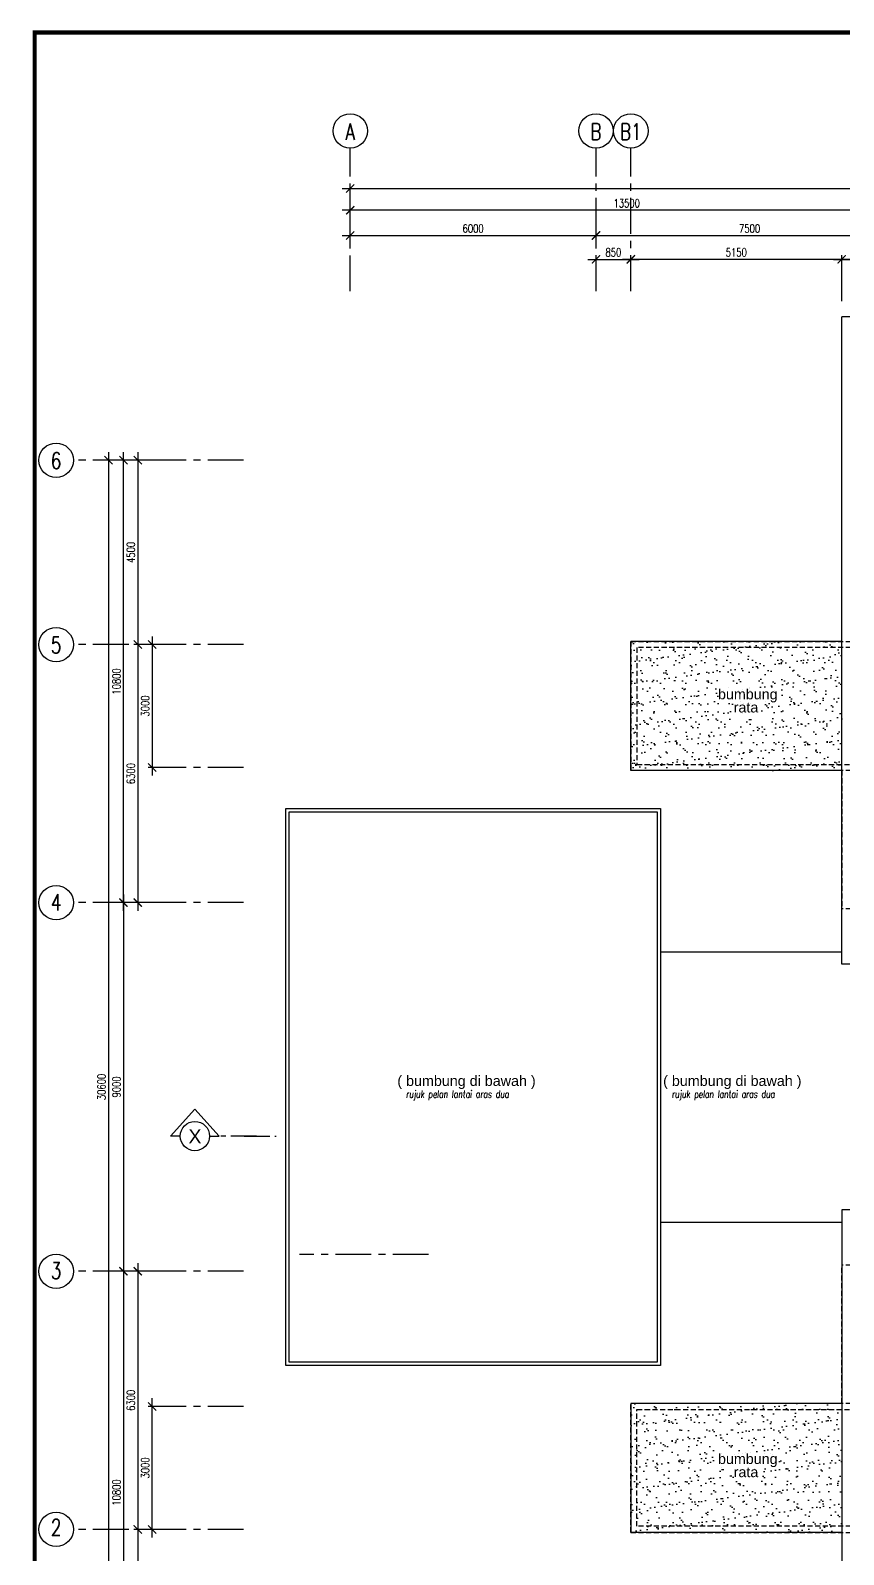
# Model space of a CAD drawing. Header units: inches. Extents: x -34 to 79566, y -40 to 56060.
# Drawn here: x -34 to 19816, y 18854 to 56060 of the extents above; entities that cross this region are included whole.
import ezdxf
from ezdxf.enums import TextEntityAlignment as Align

# ---------------------------------------------------------------- set-up
doc = ezdxf.new("R2010")
doc.units = ezdxf.units.IN
doc.header["$MEASUREMENT"] = 0
doc.linetypes.add('CENTER', pattern=[2, 1.25, -0.25, 0.25, -0.25])
doc.linetypes.add('HIDDEN', pattern=[0.375, 0.25, -0.125])
for name, color, linetype in [('A-BUBLE', 8, 'Continuous'), ('A-BUBLETEXT', 7, 'Continuous'), ('A-DIM100', 4, 'Continuous'), ('A-FLR SYM', 13, 'Continuous'), ('A-HATCH', 8, 'Continuous'), ('A-PITCH', 9, 'Continuous'), ('A-RFLINE', 3, 'Continuous'), ('A-SECLINE', 3, 'CENTER'), ('A-WALL BELOW', 4, 'HIDDEN'), ('Grid', 8, 'CENTER')]:
    doc.layers.add(name, color=color, linetype=linetype)
doc.styles.add('ARIAL-SPEC', font='arial.ttf', dxfattribs={"height": 200})
doc.styles.add('ROMANS', font='romans.shx', dxfattribs={"width": 0.75, "height": 200})
doc.styles.add('STYLE2', font='romans.shx', dxfattribs={"width": 0.75, "height": 1000})
doc.dimstyles.new('DIM 100', dxfattribs={"dimtxt": 200, "dimasz": 200, "dimexe": 100, "dimexo": 70, "dimgap": 70, "dimtad": 1, "dimtoh": 1, "dimdec": 0, "dimzin": 0, "dimdsep": 46, "dimtxsty": 'ROMANS', "dimblk": 'ARCHTICK', "dimcen": 0.09, "dimdle": 200, "dimclrd": 4, "dimclre": 4, "dimclrt": 2, "dimadec": 0, "dimazin": 0, "dimtfac": 1, "dimtdec": 0, "dimtmove": 1, "dimatfit": 3, "dimfxl": 1, "dimtzin": 0, "dimarcsym": 0})
pattern_1 = [(37.5, (3505.05, -334174.2), (-12.59867, 385.36475), [0, -304, 0, -340, 0, -325]), (7.5, (3505.05, -334174.2), (353.95534, 564.4292), [0, -164, 0, -274, 0, -105]), (327.5, (3259.05, -334174.2), (622.82837, 1.1318), [0, -100, 0, -360, 0, -470]), (317.5, (3259.05, -334174.2), (601.2253, 175.5351), [0, -50, 0, -236, 0, -270])]

# ---------------------------------------------------------------- blocks, each defined once
blk = doc.blocks.new('_ArchTick')
at = {"color": 0, "linetype": 'ByBlock', "const_width": 0.15}
blk.add_lwpolyline([(-0.5, -0.5), (0.5, 0.5)], dxfattribs=at)
blk = doc.blocks.new('*D52')
at = {"layer": 'A-DIM100', "color": 4, "lineweight": -2, "transparency": 16777216}
for p, q in [((7573, 52201), (64073, 52201)), ((7773, 51884), (7773, 52301)), ((63873, 51884), (63873, 52301))]:
    blk.add_line(p, q, dxfattribs=at)
at = {"layer": 'DEFPOINTS', "color": 0, "transparency": 16777216}
for p in [(63873, 52201), (7773, 51814), (63873, 51814)]:
    blk.add_point(p, dxfattribs=at)
at = {"layer": 'A-DIM100', "color": 4, "lineweight": -2, "transparency": 16777216, "xscale": 200, "yscale": 200, "zscale": 200, "rotation": 180}
blk.add_blockref('_ArchTick', (7773, 52201), dxfattribs=at)
at = {"layer": 'A-DIM100', "color": 4, "lineweight": -2, "transparency": 16777216, "xscale": 200, "yscale": 200, "zscale": 200}
blk.add_blockref('_ArchTick', (63873, 52201), dxfattribs=at)
at = {"layer": 'A-DIM100', "color": 2, "transparency": 16777216, "insert": (35823, 52371), "char_height": 200, "attachment_point": 5, "style": 'ROMANS'}
blk.add_mtext('56100', dxfattribs=at)
blk = doc.blocks.new('*D54')
at = {"layer": 'A-DIM100', "color": 4, "lineweight": -2, "transparency": 16777216}
for p, q in [((13573, 51055), (21473, 51055)), ((13773, 50738), (13773, 51155)), ((21273, 50738), (21273, 51155))]:
    blk.add_line(p, q, dxfattribs=at)
at = {"layer": 'DEFPOINTS', "color": 0, "transparency": 16777216}
for p in [(21273, 51055), (13773, 50668), (21273, 50668)]:
    blk.add_point(p, dxfattribs=at)
at = {"layer": 'A-DIM100', "color": 4, "lineweight": -2, "transparency": 16777216, "xscale": 200, "yscale": 200, "zscale": 200, "rotation": 180}
blk.add_blockref('_ArchTick', (13773, 51055), dxfattribs=at)
at = {"layer": 'A-DIM100', "color": 4, "lineweight": -2, "transparency": 16777216, "xscale": 200, "yscale": 200, "zscale": 200}
blk.add_blockref('_ArchTick', (21273, 51055), dxfattribs=at)
at = {"layer": 'A-DIM100', "color": 2, "transparency": 16777216, "insert": (17523, 51225), "char_height": 200, "attachment_point": 5, "style": 'ROMANS'}
blk.add_mtext('7500', dxfattribs=at)
blk = doc.blocks.new('*D55')
at = {"layer": 'A-DIM100', "color": 4, "lineweight": -2, "transparency": 16777216}
for p, q in [((7573, 51055), (13973, 51055)), ((7773, 50738), (7773, 51155)), ((13773, 50738), (13773, 51155))]:
    blk.add_line(p, q, dxfattribs=at)
at = {"layer": 'DEFPOINTS', "color": 0, "transparency": 16777216}
for p in [(13773, 51055), (7773, 50668), (13773, 50668)]:
    blk.add_point(p, dxfattribs=at)
at = {"layer": 'A-DIM100', "color": 4, "lineweight": -2, "transparency": 16777216, "xscale": 200, "yscale": 200, "zscale": 200, "rotation": 180}
blk.add_blockref('_ArchTick', (7773, 51055), dxfattribs=at)
at = {"layer": 'A-DIM100', "color": 4, "lineweight": -2, "transparency": 16777216, "xscale": 200, "yscale": 200, "zscale": 200}
blk.add_blockref('_ArchTick', (13773, 51055), dxfattribs=at)
at = {"layer": 'A-DIM100', "color": 2, "transparency": 16777216, "insert": (10773, 51225), "char_height": 200, "attachment_point": 5, "style": 'ROMANS'}
blk.add_mtext('6000', dxfattribs=at)
blk = doc.blocks.new('*D56')
at = {"layer": 'A-DIM100', "color": 4, "lineweight": -2, "transparency": 16777216}
for p, q in [((7773, 51355), (7773, 51772)), ((21273, 51355), (21273, 51772)), ((21473, 51672), (7573, 51672))]:
    blk.add_line(p, q, dxfattribs=at)
at = {"layer": 'DEFPOINTS', "color": 0, "transparency": 16777216}
for p in [(7773, 51672), (7773, 51285), (21273, 51285)]:
    blk.add_point(p, dxfattribs=at)
at = {"layer": 'A-DIM100', "color": 4, "lineweight": -2, "transparency": 16777216, "xscale": 200, "yscale": 200, "zscale": 200, "rotation": 180}
blk.add_blockref('_ArchTick', (7773, 51672), dxfattribs=at)
at = {"layer": 'A-DIM100', "color": 4, "lineweight": -2, "transparency": 16777216, "xscale": 200, "yscale": 200, "zscale": 200}
blk.add_blockref('_ArchTick', (21273, 51672), dxfattribs=at)
at = {"layer": 'A-DIM100', "color": 2, "transparency": 16777216, "insert": (14523, 51842), "char_height": 200, "attachment_point": 5, "style": 'ROMANS'}
blk.add_mtext('13500', dxfattribs=at)
blk = doc.blocks.new('*D58')
at = {"layer": 'A-DIM100', "color": 4, "lineweight": -2, "transparency": 16777216}
for p, q in [((2237, 34568), (2237, 45768)), ((2783, 45568), (2137, 45568)), ((2783, 34768), (2137, 34768))]:
    blk.add_line(p, q, dxfattribs=at)
at = {"layer": 'DEFPOINTS', "color": 0, "transparency": 16777216}
for p in [(2237, 45568), (2853, 45568), (2853, 34768)]:
    blk.add_point(p, dxfattribs=at)
at = {"layer": 'A-DIM100', "color": 4, "lineweight": -2, "transparency": 16777216, "xscale": 200, "yscale": 200, "zscale": 200}
for p, rotation in [((2237, 45568), 90), ((2237, 34768), 270)]:
    blk.add_blockref('_ArchTick', p, dxfattribs=dict(at, rotation=rotation))
at = {"layer": 'A-DIM100', "color": 2, "transparency": 16777216, "insert": (2067, 40168), "char_height": 200, "attachment_point": 5, "rotation": 90, "style": 'ROMANS'}
blk.add_mtext('10800', dxfattribs=at)
blk = doc.blocks.new('*D59')
at = {"layer": 'A-DIM100', "color": 4, "lineweight": -2, "transparency": 16777216}
for p, q in [((2587, 45768), (2587, 40868)), ((3133, 45568), (2487, 45568)), ((3133, 41068), (2487, 41068))]:
    blk.add_line(p, q, dxfattribs=at)
at = {"layer": 'DEFPOINTS', "color": 0, "transparency": 16777216}
for p in [(3203, 45568), (2587, 41068), (3203, 41068)]:
    blk.add_point(p, dxfattribs=at)
at = {"layer": 'A-DIM100', "color": 4, "lineweight": -2, "transparency": 16777216, "xscale": 200, "yscale": 200, "zscale": 200}
for p, rotation in [((2587, 45568), 90), ((2587, 41068), 270)]:
    blk.add_blockref('_ArchTick', p, dxfattribs=dict(at, rotation=rotation))
at = {"layer": 'A-DIM100', "color": 2, "transparency": 16777216, "insert": (2417, 43318), "char_height": 200, "attachment_point": 5, "rotation": 90, "style": 'ROMANS'}
blk.add_mtext('4500', dxfattribs=at)
blk = doc.blocks.new('*D60')
at = {"layer": 'A-DIM100', "color": 4, "lineweight": -2, "transparency": 16777216}
for p, q in [((3133, 41068), (2487, 41068)), ((2587, 41268), (2587, 34568)), ((3133, 34768), (2487, 34768))]:
    blk.add_line(p, q, dxfattribs=at)
at = {"layer": 'DEFPOINTS', "color": 0, "transparency": 16777216}
for p in [(3203, 41068), (2587, 34768), (3203, 34768)]:
    blk.add_point(p, dxfattribs=at)
at = {"layer": 'A-DIM100', "color": 4, "lineweight": -2, "transparency": 16777216, "xscale": 200, "yscale": 200, "zscale": 200}
for p, rotation in [((2587, 41068), 90), ((2587, 34768), 270)]:
    blk.add_blockref('_ArchTick', p, dxfattribs=dict(at, rotation=rotation))
at = {"layer": 'A-DIM100', "color": 2, "transparency": 16777216, "insert": (2417, 37918), "char_height": 200, "attachment_point": 5, "rotation": 90, "style": 'ROMANS'}
blk.add_mtext('6300', dxfattribs=at)
blk = doc.blocks.new('*D61')
at = {"layer": 'A-DIM100', "color": 4, "lineweight": -2, "transparency": 16777216}
for p, q in [((2783, 34768), (2137, 34768)), ((2237, 34968), (2237, 25568)), ((2783, 25768), (2137, 25768))]:
    blk.add_line(p, q, dxfattribs=at)
at = {"layer": 'DEFPOINTS', "color": 0, "transparency": 16777216}
for p in [(2853, 34768), (2237, 25768), (2853, 25768)]:
    blk.add_point(p, dxfattribs=at)
at = {"layer": 'A-DIM100', "color": 4, "lineweight": -2, "transparency": 16777216, "xscale": 200, "yscale": 200, "zscale": 200}
for p, rotation in [((2237, 34768), 90), ((2237, 25768), 270)]:
    blk.add_blockref('_ArchTick', p, dxfattribs=dict(at, rotation=rotation))
at = {"layer": 'A-DIM100', "color": 2, "transparency": 16777216, "insert": (2067, 30268), "char_height": 200, "attachment_point": 5, "rotation": 90, "style": 'ROMANS'}
blk.add_mtext('9000', dxfattribs=at)
blk = doc.blocks.new('*D62')
at = {"layer": 'A-DIM100', "color": 4, "lineweight": -2, "transparency": 16777216}
for p, q in [((3133, 25768), (2487, 25768)), ((2587, 25968), (2587, 19268)), ((3133, 19468), (2487, 19468))]:
    blk.add_line(p, q, dxfattribs=at)
at = {"layer": 'DEFPOINTS', "color": 0, "transparency": 16777216}
for p in [(3203, 25768), (2587, 19468), (3203, 19468)]:
    blk.add_point(p, dxfattribs=at)
at = {"layer": 'A-DIM100', "color": 4, "lineweight": -2, "transparency": 16777216, "xscale": 200, "yscale": 200, "zscale": 200}
for p, rotation in [((2587, 25768), 90), ((2587, 19468), 270)]:
    blk.add_blockref('_ArchTick', p, dxfattribs=dict(at, rotation=rotation))
at = {"layer": 'A-DIM100', "color": 2, "transparency": 16777216, "insert": (2417, 22618), "char_height": 200, "attachment_point": 5, "rotation": 90, "style": 'ROMANS'}
blk.add_mtext('6300', dxfattribs=at)
blk = doc.blocks.new('*D63')
at = {"layer": 'A-DIM100', "color": 4, "lineweight": -2, "transparency": 16777216}
for p, q in [((3133, 19468), (2487, 19468)), ((2587, 19668), (2587, 14768)), ((3133, 14968), (2487, 14968))]:
    blk.add_line(p, q, dxfattribs=at)
at = {"layer": 'DEFPOINTS', "color": 0, "transparency": 16777216}
for p in [(3203, 19468), (2587, 14968), (3203, 14968)]:
    blk.add_point(p, dxfattribs=at)
at = {"layer": 'A-DIM100', "color": 4, "lineweight": -2, "transparency": 16777216, "xscale": 200, "yscale": 200, "zscale": 200}
for p, rotation in [((2587, 19468), 90), ((2587, 14968), 270)]:
    blk.add_blockref('_ArchTick', p, dxfattribs=dict(at, rotation=rotation))
at = {"layer": 'A-DIM100', "color": 2, "transparency": 16777216, "insert": (2417, 17218), "char_height": 200, "attachment_point": 5, "rotation": 90, "style": 'ROMANS'}
blk.add_mtext('4500', dxfattribs=at)
blk = doc.blocks.new('*D64')
at = {"layer": 'A-DIM100', "color": 4, "lineweight": -2, "transparency": 16777216}
for p, q in [((2783, 25768), (2137, 25768)), ((2237, 25968), (2237, 14768)), ((2783, 14968), (2137, 14968))]:
    blk.add_line(p, q, dxfattribs=at)
at = {"layer": 'DEFPOINTS', "color": 0, "transparency": 16777216}
for p in [(2853, 25768), (2237, 14968), (2853, 14968)]:
    blk.add_point(p, dxfattribs=at)
at = {"layer": 'A-DIM100', "color": 4, "lineweight": -2, "transparency": 16777216, "xscale": 200, "yscale": 200, "zscale": 200}
for p, rotation in [((2237, 25768), 90), ((2237, 14968), 270)]:
    blk.add_blockref('_ArchTick', p, dxfattribs=dict(at, rotation=rotation))
at = {"layer": 'A-DIM100', "color": 2, "transparency": 16777216, "insert": (2067, 20368), "char_height": 200, "attachment_point": 5, "rotation": 90, "style": 'ROMANS'}
blk.add_mtext('10800', dxfattribs=at)
blk = doc.blocks.new('*D65')
at = {"layer": 'A-DIM100', "color": 4, "lineweight": -2, "transparency": 16777216}
for p, q in [((1871, 45768), (1871, 14768)), ((2417, 45568), (1771, 45568)), ((2417, 14968), (1771, 14968))]:
    blk.add_line(p, q, dxfattribs=at)
at = {"layer": 'DEFPOINTS', "color": 0, "transparency": 16777216}
for p in [(2487, 45568), (1871, 14968), (2487, 14968)]:
    blk.add_point(p, dxfattribs=at)
at = {"layer": 'A-DIM100', "color": 4, "lineweight": -2, "transparency": 16777216, "xscale": 200, "yscale": 200, "zscale": 200}
for p, rotation in [((1871, 45568), 90), ((1871, 14968), 270)]:
    blk.add_blockref('_ArchTick', p, dxfattribs=dict(at, rotation=rotation))
at = {"layer": 'A-DIM100', "color": 2, "transparency": 16777216, "insert": (1701, 30268), "char_height": 200, "attachment_point": 5, "rotation": 90, "style": 'ROMANS'}
blk.add_mtext('30600', dxfattribs=at)
blk = doc.blocks.new('*D40')
at = {"layer": 'A-DIM100', "color": 4, "lineweight": -2, "transparency": 16777216}
for p, q in [((3483, 41068), (2837, 41068)), ((2937, 41268), (2937, 37868)), ((3483, 38068), (2837, 38068))]:
    blk.add_line(p, q, dxfattribs=at)
at = {"layer": 'DEFPOINTS', "color": 0, "transparency": 16777216}
for p in [(3553, 41068), (2937, 38068), (3553, 38068)]:
    blk.add_point(p, dxfattribs=at)
at = {"layer": 'A-DIM100', "color": 4, "lineweight": -2, "transparency": 16777216, "xscale": 200, "yscale": 200, "zscale": 200}
for p, rotation in [((2937, 41068), 90), ((2937, 38068), 270)]:
    blk.add_blockref('_ArchTick', p, dxfattribs=dict(at, rotation=rotation))
at = {"layer": 'A-DIM100', "color": 2, "transparency": 16777216, "insert": (2767, 39568), "char_height": 200, "attachment_point": 5, "rotation": 90, "style": 'ROMANS'}
blk.add_mtext('3000', dxfattribs=at)
blk = doc.blocks.new('*D41')
at = {"layer": 'A-DIM100', "color": 4, "lineweight": -2, "transparency": 16777216}
for p, q in [((3483, 22468), (2837, 22468)), ((2937, 19268), (2937, 22668)), ((3483, 19468), (2837, 19468))]:
    blk.add_line(p, q, dxfattribs=at)
at = {"layer": 'DEFPOINTS', "color": 0, "transparency": 16777216}
for p in [(2937, 22468), (3553, 22468), (3553, 19468)]:
    blk.add_point(p, dxfattribs=at)
at = {"layer": 'A-DIM100', "color": 4, "lineweight": -2, "transparency": 16777216, "xscale": 200, "yscale": 200, "zscale": 200}
for p, rotation in [((2937, 22468), 90), ((2937, 19468), 270)]:
    blk.add_blockref('_ArchTick', p, dxfattribs=dict(at, rotation=rotation))
at = {"layer": 'A-DIM100', "color": 2, "transparency": 16777216, "insert": (2767, 20968), "char_height": 200, "attachment_point": 5, "rotation": 90, "style": 'ROMANS'}
blk.add_mtext('3000', dxfattribs=at)
blk = doc.blocks.new('*D66')
at = {"layer": 'A-DIM100', "color": 4, "lineweight": -2, "transparency": 16777216}
for p, q in [((19573, 50473), (21473, 50473)), ((19773, 50156), (19773, 50573)), ((21273, 50156), (21273, 50573))]:
    blk.add_line(p, q, dxfattribs=at)
at = {"layer": 'DEFPOINTS', "color": 0, "transparency": 16777216}
for p in [(21273, 50473), (19773, 50086), (21273, 50086)]:
    blk.add_point(p, dxfattribs=at)
at = {"layer": 'A-DIM100', "color": 4, "lineweight": -2, "transparency": 16777216, "xscale": 200, "yscale": 200, "zscale": 200, "rotation": 180}
blk.add_blockref('_ArchTick', (19773, 50473), dxfattribs=at)
at = {"layer": 'A-DIM100', "color": 4, "lineweight": -2, "transparency": 16777216, "xscale": 200, "yscale": 200, "zscale": 200}
blk.add_blockref('_ArchTick', (21273, 50473), dxfattribs=at)
at = {"layer": 'A-DIM100', "color": 2, "transparency": 16777216, "insert": (20523, 50643), "char_height": 200, "attachment_point": 5, "style": 'ROMANS'}
blk.add_mtext('1500', dxfattribs=at)
blk = doc.blocks.new('*D67')
at = {"layer": 'A-DIM100', "color": 4, "lineweight": -2, "transparency": 16777216}
for p, q in [((19973, 50473), (14423, 50473)), ((14623, 50156), (14623, 50573)), ((19773, 49454), (19773, 50573))]:
    blk.add_line(p, q, dxfattribs=at)
at = {"layer": 'DEFPOINTS', "color": 0, "transparency": 16777216}
for p in [(14623, 50473), (14623, 50086), (19773, 49384)]:
    blk.add_point(p, dxfattribs=at)
at = {"layer": 'A-DIM100', "color": 4, "lineweight": -2, "transparency": 16777216, "xscale": 200, "yscale": 200, "zscale": 200, "rotation": 180}
blk.add_blockref('_ArchTick', (14623, 50473), dxfattribs=at)
at = {"layer": 'A-DIM100', "color": 4, "lineweight": -2, "transparency": 16777216, "xscale": 200, "yscale": 200, "zscale": 200}
blk.add_blockref('_ArchTick', (19773, 50473), dxfattribs=at)
at = {"layer": 'A-DIM100', "color": 2, "transparency": 16777216, "insert": (17198, 50643), "char_height": 200, "attachment_point": 5, "style": 'ROMANS'}
blk.add_mtext('5150', dxfattribs=at)
blk = doc.blocks.new('*D68')
at = {"layer": 'A-DIM100', "color": 4, "lineweight": -2, "transparency": 16777216}
for p, q in [((13573, 50473), (14823, 50473)), ((13773, 50156), (13773, 50573)), ((14623, 50156), (14623, 50573))]:
    blk.add_line(p, q, dxfattribs=at)
at = {"layer": 'DEFPOINTS', "color": 0, "transparency": 16777216}
for p in [(14623, 50473), (13773, 50086), (14623, 50086)]:
    blk.add_point(p, dxfattribs=at)
at = {"layer": 'A-DIM100', "color": 4, "lineweight": -2, "transparency": 16777216, "xscale": 200, "yscale": 200, "zscale": 200, "rotation": 180}
blk.add_blockref('_ArchTick', (13773, 50473), dxfattribs=at)
at = {"layer": 'A-DIM100', "color": 4, "lineweight": -2, "transparency": 16777216, "xscale": 200, "yscale": 200, "zscale": 200}
blk.add_blockref('_ArchTick', (14623, 50473), dxfattribs=at)
at = {"layer": 'A-DIM100', "color": 2, "transparency": 16777216, "insert": (14198, 50643), "char_height": 200, "attachment_point": 5, "style": 'ROMANS'}
blk.add_mtext('850', dxfattribs=at)

msp = doc.modelspace()

# ---------------------------------------------------------------- hatches: boundary and pattern name
at = {"layer": 'A-HATCH'}
h = msp.add_hatch(dxfattribs=at)
h.set_pattern_fill('AR-SAND', color=8, scale=200)
h.set_pattern_definition(pattern_1)
h.paths.add_polyline_path([(19773.2, 41143), (14623.2, 41143), (14623.2, 37993), (19773.2, 37993)])
h = msp.add_hatch(dxfattribs=at)
h.set_pattern_fill('AR-SAND', color=8, scale=200)
h.set_pattern_definition(pattern_1)
h.paths.add_polyline_path([(19773.2, 19393), (14623.2, 19393), (14623.2, 22543), (19773.2, 22543)])

# ---------------------------------------------------------------- linework, layer by layer
at = {"color": 7}
for points in [[(16.4, 56010, 100, 100, 0), (79516.4, 56010, 100, 100, 0)], [(67, 56010, 100, 100, 0), (67, 10, 100, 100, 0)]]:
    msp.add_lwpolyline(points, format="xyseb", dxfattribs=at)
at = {"layer": 'A-BUBLE'}
for centre in [(7773.2, 53609), (13773.2, 53609), (14623.2, 53609), (593.2, 45568), (593.2, 41068), (593.2, 34768), (593.2, 25768), (593.2, 19468)]:
    msp.add_circle(centre, 420, dxfattribs=at)
at = {"layer": 'A-HATCH', "color": 8}
for p, q in [((6198.2, 37068), (15348.2, 37068)), ((15348.2, 37068), (15348.2, 23468)), ((15348.2, 33568), (19773.2, 33568)), ((15348.2, 26968), (19773.2, 26968)), ((15348.2, 23468), (6198.2, 23468))]:
    msp.add_line(p, q, dxfattribs=at)
at = {"layer": 'A-HATCH'}
msp.add_line((6198.2, 23468), (6198.2, 37068), dxfattribs=at)
at = {"layer": 'A-HATCH', "color": 8}
msp.add_lwpolyline([(6283.2, 36983), (15263.2, 36983), (15263.2, 23553), (6283.2, 23553)], close=True, dxfattribs=at)
at = {"layer": 'A-RFLINE', "color": 8}
for p, q in [((19773.2, 33268), (19773.2, 49068)), ((45273.2, 49068), (19773.2, 49068)), ((19773.2, 41143), (14623.2, 41143)), ((14623.2, 37993), (14623.2, 41143)), ((19773.2, 37993), (14623.2, 37993)), ((45273.2, 33268), (19773.2, 33268)), ((19773.2, 27268), (19773.2, 11468)), ((45273.2, 27268), (19773.2, 27268)), ((19773.2, 22543), (14623.2, 22543)), ((14623.2, 22543), (14623.2, 19393)), ((19773.2, 19393), (14623.2, 19393))]:
    msp.add_line(p, q, dxfattribs=at)
at = {"layer": 'A-SECLINE', "color": 3, "linetype": 'Continuous', "ltscale": 500}
for p, q in [((3981.6, 29725.1), (3387.6, 29068)), ((3981.6, 29725.1), (3387.6, 29068)), ((3981.6, 29725.1), (4575.7, 29068)), ((3981.6, 29725.1), (4575.7, 29068)), ((3624.4, 29068), (3387.6, 29068)), ((3624.4, 29068), (3387.6, 29068))]:
    msp.add_line(p, q, dxfattribs=at)
at = {"layer": 'A-SECLINE', "color": 3, "linetype": 'CENTER', "ltscale": 500}
for p, q in [((4338.9, 29068), (4575.7, 29068)), ((4338.9, 29068), (4575.7, 29068)), ((5486.8, 29068), (4575.7, 29068)), ((5486.8, 29068), (4575.7, 29068)), ((5183.1, 29068), (5968.1, 29068)), ((5183.1, 29068), (5968.1, 29068))]:
    msp.add_line(p, q, dxfattribs=at)
at = {"layer": 'A-SECLINE', "color": 3, "linetype": 'Continuous', "ltscale": 500}
msp.add_circle((3981.6, 29068), 357.3, dxfattribs=at)
msp.add_circle((3981.6, 29068), 357.3, dxfattribs=at)
at = {"layer": 'A-WALL BELOW', "color": 8, "ltscale": 500}
for p, q in [((14623.2, 41143), (21123.2, 41143)), ((14623.2, 41143), (14623.2, 37993)), ((21123.2, 40993), (14773.2, 40993)), ((14773.2, 40993), (14773.2, 38143)), ((21123.2, 37993), (14623.2, 37993)), ((14773.2, 38143), (21123.2, 38143)), ((19773.2, 37993), (19773.2, 34618)), ((21123.2, 34618), (19773.2, 34618)), ((19773.2, 22543), (19773.2, 25918)), ((21123.2, 25918), (19773.2, 25918)), ((21123.2, 22543), (14623.2, 22543)), ((14623.2, 19393), (14623.2, 22543)), ((14773.2, 22393), (21123.2, 22393)), ((14773.2, 19543), (14773.2, 22393)), ((14623.2, 19393), (21123.2, 19393)), ((21123.2, 19543), (14773.2, 19543))]:
    msp.add_line(p, q, dxfattribs=at)
at = {"layer": 'Grid', "ltscale": 700}
for p, q in [((7773.2, 49695.7), (7773.2, 53189)), ((13773.2, 49695.7), (13773.2, 53189)), ((14623.2, 49695.7), (14623.2, 53189)), ((5167.6, 45568), (1013.2, 45568)), ((5167.6, 41068), (1013.2, 41068)), ((5167.6, 38068), (3482.9, 38068)), ((5167.6, 34768), (1013.2, 34768)), ((5167.6, 25768), (1013.2, 25768)), ((5167.6, 22468), (3482.9, 22468)), ((5167.6, 19468), (1013.2, 19468))]:
    msp.add_line(p, q, dxfattribs=at)
at = {"layer": 'Grid', "color": 8, "ltscale": 700}
msp.add_line((9684.2, 26176.4), (6533.5, 26176.4), dxfattribs=at)

# ---------------------------------------------------------------- texts
at = {"layer": 'A-BUBLETEXT', "color": 3, "style": 'STYLE2', "width": 0.75}
for s, p in [('A', (7773.2, 53388.8)), ('B', (13773.2, 53388.8)), ('B1', (14623.2, 53388.8)), ('6', (593.2, 45359)), ('5', (593.2, 40859)), ('4', (593.2, 34574)), ('3', (593.2, 25583.8)), ('2', (593.2, 19317.1))]:
    msp.add_text(s, height=400, dxfattribs=at).set_placement(p, align=Align.CENTER)
at = {"layer": 'A-FLR SYM', "color": 8, "style": 'ROMANS', "oblique": 5, "width": 0.75}
for p in [(9133.4, 30183.4), (15622.8, 30183.4)]:
    msp.add_text('rujuk pelan lantai aras dua', height=180, dxfattribs=at).set_placement(p, align=Align.TOP_LEFT)
at = {"layer": 'A-PITCH', "color": 8, "style": 'ARIAL-SPEC'}
for s, p in [('bumbung', (16750.1, 39981.8)), ('rata', (17133.8, 39661.1)), ('( bumbung di bawah )', (8922.5, 30543.9)), ('( bumbung di bawah )', (15411.8, 30543.9)), ('bumbung', (16750.1, 21313.7)), ('rata', (17133.8, 20993))]:
    msp.add_text(s, height=250, dxfattribs=at).set_placement(p, align=Align.TOP_LEFT)
at = {"layer": 'A-SECLINE', "color": 3, "linetype": 'CENTER', "ltscale": 500, "style": 'ARIAL-SPEC'}
msp.add_attdef('X', (3824.8, 28892.9), 'T1', height=337.5, dxfattribs=at)
msp.add_attdef('X', (3824.8, 28892.9), 'T1', height=337.5, dxfattribs=at)

# ---------------------------------------------------------------- dimensions: what is measured, and where the dimension line sits
at = {"layer": 'A-DIM100'}
for base, p1, p2, picture, middle in [((63873.2, 52200.7), (7773.2, 51813.7), (63873.2, 51813.7), '*D52', (35823.2, 52370.7)), ((13773.2, 51054.8), (7773.2, 50667.8), (13773.2, 50667.8), '*D55', (10773.2, 51224.8)), ((21273.2, 51054.8), (13773.2, 50667.8), (21273.2, 50667.8), '*D54', (17523.2, 51224.8)), ((14623.2, 50473.3), (13773.2, 50086.2), (14623.2, 50086.2), '*D68', (14198.2, 50643.3)), ((21273.2, 50473.3), (19773.2, 50086.2), (21273.2, 50086.2), '*D66', (20523.2, 50643.3))]:
    dim = msp.add_linear_dim(base=base, p1=p1, p2=p2, dimstyle='DIM 100', dxfattribs=at)
    dim.commit()
    dim.dimension.update_dxf_attribs({"geometry": picture, "text_midpoint": middle})
for base, p1, p2, angle, picture, middle in [((7773.2, 51672), (21273.2, 51284.9), (7773.2, 51284.9), 180, '*D56', (14523.2, 51842)), ((14623.2, 50473.3), (19773.2, 49384.1), (14623.2, 50086.2), 180, '*D67', (17198.2, 50643.3)), ((1871.1, 14968), (2486.8, 45568), (2486.8, 14968), 90, '*D65', (1701.1, 30268)), ((2237.3, 45568), (2852.9, 34768), (2852.9, 45568), 270, '*D58', (2067.3, 40168)), ((2587.3, 41068), (3202.9, 45568), (3202.9, 41068), 90, '*D59', (2417.3, 43318)), ((2587.3, 34768), (3202.9, 41068), (3202.9, 34768), 90, '*D60', (2417.3, 37918)), ((2937.3, 38068), (3552.9, 41068), (3552.9, 38068), 90, '*D40', (2767.3, 39568)), ((2237.3, 25768), (2852.9, 34768), (2852.9, 25768), 90, '*D61', (2067.3, 30268)), ((2237.3, 14968), (2852.9, 25768), (2852.9, 14968), 90, '*D64', (2067.3, 20368)), ((2587.3, 19468), (3202.9, 25768), (3202.9, 19468), 90, '*D62', (2417.3, 22618)), ((2937.3, 22468), (3552.9, 19468), (3552.9, 22468), 270, '*D41', (2767.3, 20968)), ((2587.3, 14968), (3202.9, 19468), (3202.9, 14968), 90, '*D63', (2417.3, 17218))]:
    dim = msp.add_linear_dim(base=base, p1=p1, p2=p2, angle=angle, dimstyle='DIM 100', dxfattribs=at)
    dim.commit()
    dim.dimension.update_dxf_attribs({"geometry": picture, "text_midpoint": middle})

doc.saveas('drawing.dxf')
